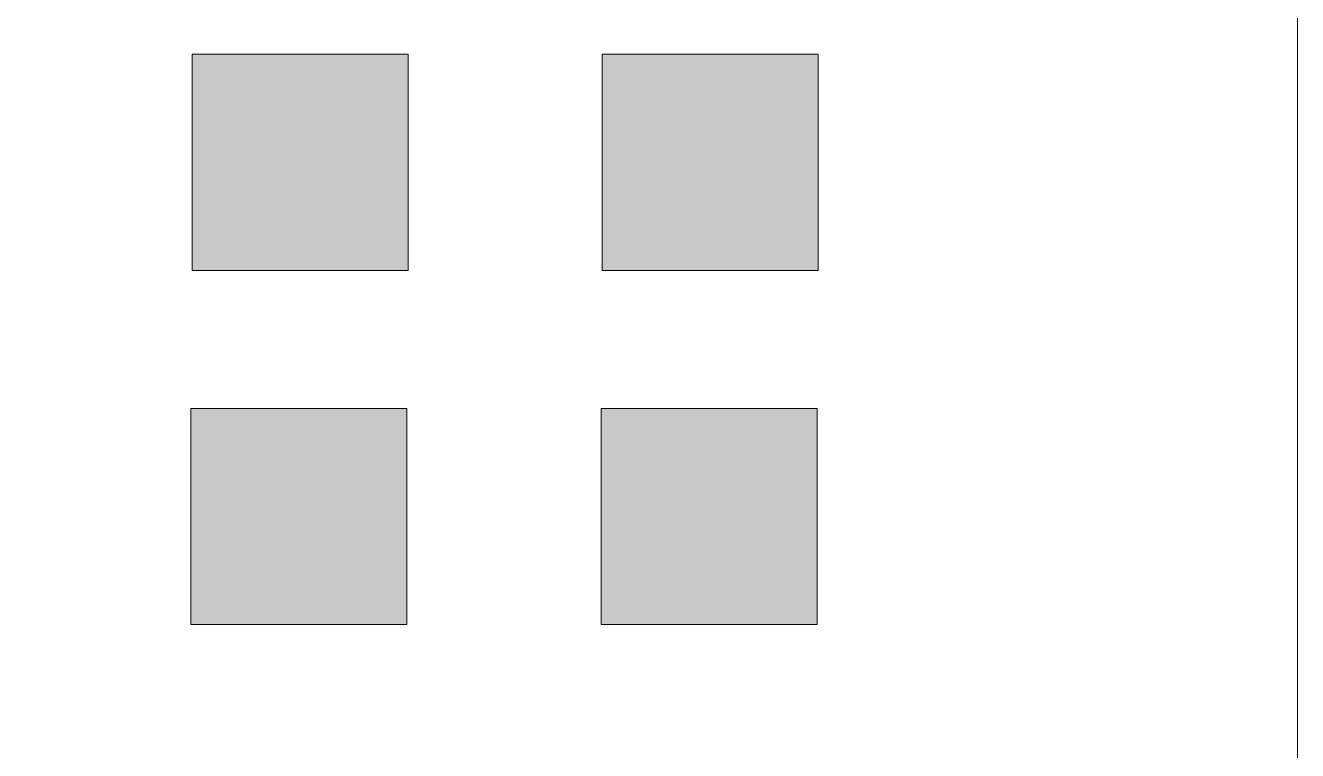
# Model space of a CAD drawing. Header units: inches. Extents: x 1.03 to 7.31, y -7.43 to -0.85.
# Drawn here: x 5.836 to 7.309, y -6.516 to -5.677 of the extents above; entities that cross this region are included whole.
import ezdxf

# ---------------------------------------------------------------- set-up
doc = ezdxf.new("R2010")
doc.units = ezdxf.units.IN
doc.header["$MEASUREMENT"] = 0
doc.layers.add('Layer 1', color=7, linetype='Continuous')

# ---------------------------------------------------------------- blocks, each defined once
blk = doc.blocks.new('block 3')
at = {"layer": 'Layer 1', "true_color": 0xffffff}
h = blk.add_hatch(color=7, dxfattribs=at)
h.dxf.hatch_style = 2
h.paths.add_polyline_path([(6.2777, -6.3701), (6.0277, -6.3701), (6.0277, -6.1201), (6.2777, -6.1201)])
at = {"layer": 'Layer 1', "lineweight": 0}
blk.add_lwpolyline([(6.2777, -6.3701), (6.0277, -6.3701), (6.0277, -6.1201), (6.2777, -6.1201), (6.2777, -6.3701)], dxfattribs=at)
blk = doc.blocks.new('block 4')
at = {"layer": 'Layer 1', "true_color": 0xffffff}
h = blk.add_hatch(color=7, dxfattribs=at)
h.dxf.hatch_style = 2
h.paths.add_polyline_path([(6.2793, -5.9604), (6.0293, -5.9604), (6.0293, -5.7104), (6.2793, -5.7104)])
h = blk.add_hatch(color=7, dxfattribs=at)
h.dxf.hatch_style = 2
h.paths.add_polyline_path([(6.7539, -5.9604), (6.5039, -5.9604), (6.5039, -5.7104), (6.7539, -5.7104)])
at = {"layer": 'Layer 1', "lineweight": 0}
for points in [[(6.2793, -5.9604), (6.0293, -5.9604), (6.0293, -5.7104), (6.2793, -5.7104), (6.2793, -5.9604)], [(6.7539, -5.9604), (6.5039, -5.9604), (6.5039, -5.7104), (6.7539, -5.7104), (6.7539, -5.9604)]]:
    blk.add_lwpolyline(points, dxfattribs=at)
blk = doc.blocks.new('block 2')
at = {"layer": 'Layer 1', "true_color": 0xffffff}
h = blk.add_hatch(color=7, dxfattribs=at)
h.dxf.hatch_style = 2
h.paths.add_polyline_path([(6.7525, -6.3701), (6.5025, -6.3701), (6.5025, -6.1201), (6.7525, -6.1201)])
at = {"layer": 'Layer 1', "lineweight": 0}
blk.add_lwpolyline([(6.7525, -6.3701), (6.5025, -6.3701), (6.5025, -6.1201), (6.7525, -6.1201), (6.7525, -6.3701)], dxfattribs=at)
at = {"layer": 'Layer 1'}
for name in ['block 4', 'block 3']:
    blk.add_blockref(name, (0, 0), dxfattribs=at)

msp = doc.modelspace()

# ---------------------------------------------------------------- linework, layer by layer
at = {"layer": 'Layer 1', "color": 7, "lineweight": 5, "true_color": 0xffffff}
msp.add_lwpolyline([(7.3085, -7.4305), (1.0333, -7.4305), (1.0333, -0.8477), (7.3085, -0.8477), (7.3085, -7.4305)], dxfattribs=at)

# ---------------------------------------------------------------- block references
at = {"layer": 'Layer 1'}
msp.add_blockref('block 2', (0, 0), dxfattribs=at)

doc.saveas('drawing.dxf')
